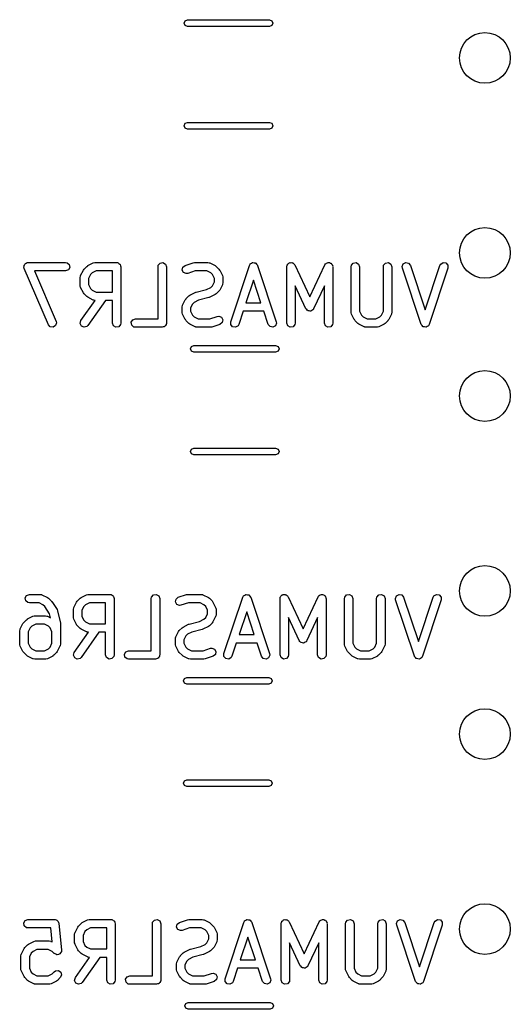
# Model space of a CAD drawing. Extents: x 10 to 584, y -410 to -10.
# Drawn here: x 279.61 to 288.31, y -105.96 to -88.4 of the extents above; entities that cross this region are included whole.
import ezdxf

# ---------------------------------------------------------------- set-up
doc = ezdxf.new("R2010")
doc.units = 0
doc.layers.add('BLACK', color=7, linetype='CONTINUOUS')

msp = doc.modelspace()

# ---------------------------------------------------------------- linework, layer by layer
at = {"layer": 'BLACK', "linetype": 'CONTINUOUS'}
for p, q in [((282.523, -88.46), (282.541, -88.4176)), ((282.541, -88.5024), (282.523, -88.46)), ((282.541, -88.4176), (282.583, -88.4)), ((282.583, -88.4), (284.037, -88.4)), ((284.037, -88.4), (284.079, -88.4176)), ((284.079, -88.4176), (284.097, -88.46)), ((284.097, -88.46), (284.079, -88.5024)), ((282.583, -88.52), (282.541, -88.5024)), ((284.037, -88.52), (282.583, -88.52)), ((284.079, -88.5024), (284.037, -88.52)), ((282.523, -90.28), (282.541, -90.2376)), ((282.541, -90.2376), (282.583, -90.22)), ((282.583, -90.22), (284.037, -90.22)), ((284.037, -90.22), (284.079, -90.2376)), ((284.079, -90.2376), (284.097, -90.28)), ((282.541, -90.3224), (282.523, -90.28)), ((282.583, -90.34), (282.541, -90.3224)), ((284.037, -90.34), (282.583, -90.34)), ((284.079, -90.3224), (284.037, -90.34)), ((284.097, -90.28), (284.079, -90.3224)), ((279.722, -92.7189), (279.736, -92.7094)), ((279.736, -92.7094), (279.745, -92.7104)), ((279.745, -92.7104), (279.753, -92.7074)), ((279.753, -92.7074), (280.42, -92.7074)), ((280.42, -92.7074), (280.446, -92.7119)), ((280.446, -92.7119), (280.485, -92.7449)), ((280.815, -92.7629), (280.91, -92.7153)), ((280.91, -92.7153), (280.935, -92.7079)), ((280.935, -92.7079), (280.94, -92.7089)), ((280.94, -92.7089), (280.944, -92.7074)), ((280.944, -92.7074), (281.325, -92.7074)), ((281.325, -92.7074), (281.335, -92.7091)), ((281.335, -92.7091), (281.338, -92.7085)), ((281.338, -92.7085), (281.341, -92.7102)), ((281.341, -92.7102), (281.35, -92.7119)), ((281.35, -92.7119), (281.365, -92.7244)), ((282.097, -92.7174), (282.147, -92.7085)), ((282.147, -92.7085), (282.192, -92.7342)), ((282.539, -92.7588), (282.682, -92.7112)), ((282.682, -92.7112), (282.704, -92.7079)), ((282.704, -92.7079), (282.706, -92.7074)), ((282.706, -92.7074), (282.944, -92.7074)), ((282.944, -92.7074), (282.969, -92.7119)), ((282.969, -92.7119), (282.973, -92.7148)), ((282.973, -92.7148), (282.977, -92.7153)), ((282.977, -92.7153), (283.073, -92.7629)), ((283.718, -92.7213), (283.738, -92.7089)), ((283.738, -92.7089), (283.74, -92.7092)), ((283.74, -92.7092), (283.742, -92.7082)), ((283.742, -92.7082), (283.766, -92.7129)), ((283.766, -92.7129), (283.789, -92.7164)), ((283.789, -92.7164), (283.79, -92.718)), ((284.382, -92.7174), (284.392, -92.7157)), ((284.392, -92.7157), (284.401, -92.7099)), ((284.401, -92.7099), (284.417, -92.7114)), ((284.417, -92.7114), (284.433, -92.7085)), ((284.433, -92.7085), (284.442, -92.7135)), ((284.442, -92.7135), (284.452, -92.7144)), ((284.452, -92.7144), (284.463, -92.726)), ((285.049, -92.7174), (285.065, -92.7146)), ((285.065, -92.7146), (285.08, -92.7077)), ((285.08, -92.7077), (285.09, -92.7103)), ((285.09, -92.7103), (285.1, -92.7085)), ((285.1, -92.7085), (285.114, -92.7167)), ((285.114, -92.7167), (285.13, -92.721)), ((285.525, -92.7174), (285.576, -92.7085)), ((285.576, -92.7085), (285.62, -92.7342)), ((286.097, -92.7174), (286.147, -92.7085)), ((286.147, -92.7085), (286.192, -92.7342)), ((286.412, -92.7326), (286.457, -92.7082)), ((286.457, -92.7082), (286.507, -92.7185)), ((287.076, -92.7358), (287.119, -92.7089)), ((287.119, -92.7089), (287.17, -92.7164)), ((287.17, -92.7164), (287.204, -92.7548)), ((279.678, -92.7866), (279.681, -92.7781)), ((279.684, -92.8119), (279.678, -92.7866)), ((279.679, -92.7694), (279.688, -92.7542)), ((279.681, -92.7781), (279.679, -92.7694)), ((280.113, -93.8119), (279.684, -92.8119)), ((279.688, -92.7542), (279.693, -92.7375)), ((279.693, -92.7375), (279.701, -92.7326)), ((279.701, -92.7326), (279.705, -92.7249)), ((279.705, -92.7249), (279.722, -92.7189)), ((280.42, -92.8574), (279.867, -92.8574)), ((279.867, -92.8574), (280.251, -93.7528)), ((280.468, -92.8398), (280.42, -92.8574)), ((280.494, -92.7954), (280.468, -92.8398)), ((280.485, -92.7449), (280.494, -92.7954)), ((280.686, -92.9393), (280.734, -92.8441)), ((280.734, -92.8441), (280.747, -92.8261)), ((280.747, -92.8261), (280.748, -92.8246)), ((280.748, -92.8246), (280.796, -92.777)), ((280.796, -92.777), (280.814, -92.7641)), ((280.814, -92.7641), (280.815, -92.7629)), ((280.893, -92.8916), (280.863, -92.922)), ((280.962, -92.8574), (280.893, -92.8916)), ((281.25, -92.8574), (280.962, -92.8574)), ((281.25, -93.2312), (281.25, -92.8574)), ((281.365, -92.7244), (281.382, -92.7342)), ((281.382, -92.7342), (281.385, -92.7405)), ((281.385, -92.7405), (281.39, -92.7449)), ((281.39, -92.7449), (281.393, -92.7641)), ((281.393, -92.7641), (281.4, -92.7824)), ((281.4, -92.7824), (281.4, -93.7824)), ((282.059, -92.7824), (282.064, -92.7567)), ((282.059, -93.7074), (282.059, -92.7824)), ((282.064, -92.7567), (282.097, -92.7174)), ((282.192, -92.7342), (282.209, -92.7824)), ((282.209, -92.7824), (282.209, -93.7824)), ((282.489, -92.841), (282.499, -92.7907)), ((282.513, -92.8861), (282.489, -92.841)), ((282.499, -92.7907), (282.539, -92.7588)), ((282.561, -92.905), (282.513, -92.8861)), ((282.718, -92.8574), (282.587, -92.9012)), ((282.926, -92.8574), (282.718, -92.8574)), ((282.995, -92.8916), (282.926, -92.8574)), ((283.025, -92.922), (282.995, -92.8916)), ((283.073, -92.7629), (283.091, -92.7763)), ((283.091, -92.7763), (283.092, -92.777)), ((283.092, -92.777), (283.14, -92.8246)), ((283.14, -92.8246), (283.153, -92.843)), ((283.153, -92.843), (283.154, -92.8441)), ((283.154, -92.8441), (283.201, -92.9393)), ((283.349, -93.7587), (283.682, -92.7587)), ((283.682, -92.7587), (283.695, -92.7358)), ((283.695, -92.7358), (283.696, -92.7346)), ((283.696, -92.7346), (283.697, -92.7326)), ((283.697, -92.7326), (283.718, -92.7213)), ((283.79, -92.718), (283.793, -92.7185)), ((283.793, -92.7185), (283.807, -92.7371)), ((283.807, -92.7371), (283.823, -92.7548)), ((283.823, -92.7548), (283.823, -92.757)), ((283.823, -92.757), (283.824, -92.7587)), ((283.824, -92.7587), (284.158, -93.7587)), ((284.345, -92.7824), (284.35, -92.7567)), ((284.345, -93.7824), (284.345, -92.7824)), ((284.35, -92.7567), (284.356, -92.7491)), ((284.356, -92.7491), (284.359, -92.7394)), ((284.359, -92.7394), (284.372, -92.73)), ((284.372, -92.73), (284.382, -92.7174)), ((284.463, -92.726), (284.477, -92.7342)), ((284.477, -92.7342), (284.481, -92.7436)), ((284.481, -92.7436), (284.488, -92.7507)), ((284.488, -92.7507), (284.753, -93.3193)), ((284.753, -93.3193), (285.019, -92.7507)), ((285.019, -92.7507), (285.034, -92.7293)), ((285.034, -92.7293), (285.043, -92.7251)), ((285.043, -92.7251), (285.049, -92.7174)), ((285.13, -92.721), (285.135, -92.7292)), ((285.135, -92.7292), (285.144, -92.7342)), ((285.144, -92.7342), (285.15, -92.7496)), ((285.15, -92.7496), (285.159, -92.763)), ((285.159, -92.763), (285.158, -92.773)), ((285.158, -92.773), (285.162, -92.7824)), ((285.162, -92.7824), (285.162, -93.7824)), ((285.488, -92.7824), (285.492, -92.7567)), ((285.488, -93.5919), (285.488, -92.7824)), ((285.492, -92.7567), (285.525, -92.7174)), ((285.62, -92.7342), (285.638, -92.7824)), ((285.638, -92.7824), (285.638, -93.5742)), ((286.059, -92.7824), (286.064, -92.7567)), ((286.059, -93.5742), (286.059, -92.7824)), ((286.064, -92.7567), (286.097, -92.7174)), ((286.192, -92.7342), (286.209, -92.7824)), ((286.209, -92.7824), (286.209, -93.5919)), ((286.393, -92.7803), (286.412, -92.7326)), ((286.396, -92.8061), (286.393, -92.7803)), ((286.73, -93.8061), (286.396, -92.8061)), ((286.507, -92.7185), (286.539, -92.7587)), ((286.539, -92.7587), (286.801, -93.5452)), ((286.801, -93.5452), (287.063, -92.7587)), ((287.205, -92.8061), (286.872, -93.8061)), ((287.063, -92.7587), (287.076, -92.7358)), ((287.204, -92.7548), (287.205, -92.8061)), ((280.678, -92.9729), (280.683, -92.9472)), ((280.678, -93.1157), (280.678, -92.9729)), ((280.683, -92.9472), (280.686, -92.9438)), ((280.686, -92.9438), (280.686, -92.9393)), ((280.863, -92.922), (280.828, -92.9906)), ((280.828, -92.9906), (280.828, -93.098)), ((282.587, -92.9012), (282.561, -92.905)), ((283.059, -92.9906), (283.025, -92.922)), ((283.025, -93.1189), (283.059, -93.0504)), ((283.059, -93.0504), (283.059, -92.9906)), ((283.201, -92.9393), (283.209, -92.9643)), ((283.209, -92.9643), (283.208, -92.9686)), ((283.208, -92.9686), (283.209, -92.9729)), ((283.209, -92.9729), (283.209, -93.0681)), ((283.753, -93.0195), (283.619, -93.4217)), ((283.887, -93.4217), (283.753, -93.0195)), ((280.68, -93.1199), (280.678, -93.1157)), ((280.679, -93.1243), (280.68, -93.1199)), ((280.686, -93.1493), (280.679, -93.1243)), ((280.734, -93.2445), (280.686, -93.1493)), ((280.828, -93.098), (280.863, -93.1665)), ((280.863, -93.1665), (280.893, -93.1969)), ((280.893, -93.1969), (280.962, -93.2312)), ((280.962, -93.2312), (281.25, -93.2312)), ((282.625, -93.2867), (282.72, -93.2391)), ((282.72, -93.2391), (282.732, -93.2354)), ((282.732, -93.2354), (282.735, -93.2334)), ((282.735, -93.2334), (282.918, -93.1878)), ((282.918, -93.1878), (282.995, -93.1493)), ((282.995, -93.1493), (283.025, -93.1189)), ((283.14, -93.2164), (283.092, -93.264)), ((283.154, -93.1969), (283.14, -93.2149)), ((283.14, -93.2149), (283.14, -93.2164)), ((283.201, -93.1016), (283.154, -93.1969)), ((283.202, -93.0972), (283.201, -93.1016)), ((283.205, -93.0937), (283.202, -93.0972)), ((283.209, -93.0681), (283.205, -93.0937)), ((284.685, -93.5284), (284.495, -93.1204)), ((284.495, -93.1204), (284.495, -93.7824)), ((285.012, -93.1204), (284.821, -93.5284)), ((285.012, -93.7824), (285.012, -93.1204)), ((280.692, -93.7394), (280.943, -93.381)), ((280.735, -93.2456), (280.734, -93.2445)), ((280.748, -93.264), (280.735, -93.2456)), ((280.796, -93.3116), (280.748, -93.264)), ((280.797, -93.3123), (280.796, -93.3116)), ((280.815, -93.3257), (280.797, -93.3123)), ((280.91, -93.3733), (280.815, -93.3257)), ((281.126, -93.3812), (280.815, -93.8254)), ((280.915, -93.3738), (280.91, -93.3733)), ((280.918, -93.3767), (280.915, -93.3738)), ((280.943, -93.381), (280.918, -93.3767)), ((281.25, -93.3812), (281.126, -93.3812)), ((281.25, -93.7824), (281.25, -93.3812)), ((282.496, -93.4631), (282.543, -93.3679)), ((282.543, -93.3679), (282.557, -93.3499)), ((282.557, -93.3484), (282.605, -93.3008)), ((282.557, -93.3499), (282.557, -93.3484)), ((282.605, -93.3008), (282.623, -93.2879)), ((282.623, -93.2879), (282.625, -93.2867)), ((282.703, -93.4154), (282.672, -93.4459)), ((282.78, -93.377), (282.703, -93.4154)), ((282.962, -93.3313), (282.78, -93.377)), ((282.965, -93.3293), (282.962, -93.3313)), ((282.977, -93.3257), (282.965, -93.3293)), ((283.073, -93.278), (282.977, -93.3257)), ((283.074, -93.2768), (283.073, -93.278)), ((283.092, -93.264), (283.074, -93.2768)), ((282.488, -93.4967), (282.492, -93.471)), ((282.488, -93.5919), (282.488, -93.4967)), ((282.489, -93.5961), (282.488, -93.5919)), ((282.492, -93.471), (282.495, -93.4676)), ((282.495, -93.4676), (282.496, -93.4631)), ((282.672, -93.4459), (282.638, -93.5144)), ((282.638, -93.5144), (282.638, -93.5742)), ((282.638, -93.5742), (282.672, -93.6427)), ((283.569, -93.5717), (283.491, -93.8061)), ((283.937, -93.5717), (283.569, -93.5717)), ((283.619, -93.4217), (283.887, -93.4217)), ((284.016, -93.8061), (283.937, -93.5717)), ((284.699, -93.5421), (284.685, -93.5284)), ((284.71, -93.5581), (284.699, -93.5421)), ((284.717, -93.5598), (284.71, -93.5581)), ((284.722, -93.5646), (284.717, -93.5598)), ((284.741, -93.5663), (284.722, -93.5646)), ((284.76, -93.5714), (284.741, -93.5663)), ((284.766, -93.5685), (284.76, -93.5714)), ((284.773, -93.5691), (284.766, -93.5685)), ((284.789, -93.5579), (284.773, -93.5691)), ((284.806, -93.5497), (284.789, -93.5579)), ((284.812, -93.5416), (284.806, -93.5497)), ((284.815, -93.5397), (284.812, -93.5416)), ((284.816, -93.5365), (284.815, -93.5397)), ((284.821, -93.5284), (284.816, -93.5365)), ((285.489, -93.5961), (285.488, -93.5919)), ((285.638, -93.5742), (285.672, -93.6427)), ((286.025, -93.6427), (286.059, -93.5742)), ((286.209, -93.5919), (286.205, -93.6176)), ((280.251, -93.7528), (280.257, -93.7782)), ((280.679, -93.7889), (280.692, -93.7394)), ((281.584, -93.7694), (281.61, -93.7249)), ((281.593, -93.8199), (281.584, -93.7694)), ((281.61, -93.7249), (281.658, -93.7074)), ((281.658, -93.7074), (282.059, -93.7074)), ((282.488, -93.6005), (282.489, -93.5961)), ((282.496, -93.6254), (282.488, -93.6005)), ((282.543, -93.7207), (282.496, -93.6254)), ((282.545, -93.7218), (282.543, -93.7207)), ((282.557, -93.7402), (282.545, -93.7218)), ((282.605, -93.7878), (282.557, -93.7402)), ((282.672, -93.6427), (282.703, -93.6731)), ((282.703, -93.6731), (282.771, -93.7074)), ((282.771, -93.7074), (282.979, -93.7074)), ((282.979, -93.7074), (283.111, -93.6636)), ((283.111, -93.6636), (283.136, -93.6598)), ((283.136, -93.6598), (283.184, -93.6786)), ((283.184, -93.6786), (283.208, -93.7238)), ((283.208, -93.7238), (283.198, -93.774)), ((283.35, -93.8099), (283.349, -93.7587)), ((284.158, -93.7587), (284.162, -93.7844)), ((285.488, -93.6005), (285.489, -93.5961)), ((285.496, -93.6254), (285.488, -93.6005)), ((285.543, -93.7207), (285.496, -93.6254)), ((285.545, -93.7218), (285.543, -93.7207)), ((285.557, -93.7402), (285.545, -93.7218)), ((285.605, -93.7878), (285.557, -93.7402)), ((285.672, -93.6427), (285.703, -93.6731)), ((285.703, -93.6731), (285.771, -93.7074)), ((285.771, -93.7074), (285.926, -93.7074)), ((285.926, -93.7074), (285.995, -93.6731)), ((285.995, -93.6731), (286.025, -93.6427)), ((286.14, -93.7402), (286.092, -93.7878)), ((286.154, -93.7207), (286.14, -93.7387)), ((286.14, -93.7387), (286.14, -93.7402)), ((286.201, -93.6254), (286.154, -93.7207)), ((286.202, -93.621), (286.201, -93.6254)), ((286.205, -93.6176), (286.202, -93.621)), ((280.148, -93.8493), (280.113, -93.8119)), ((280.199, -93.8554), (280.148, -93.8493)), ((280.242, -93.8273), (280.199, -93.8554)), ((280.257, -93.7782), (280.242, -93.8273)), ((280.7, -93.8354), (280.679, -93.7889)), ((280.747, -93.8571), (280.7, -93.8354)), ((280.796, -93.8438), (280.747, -93.8571)), ((280.815, -93.8254), (280.796, -93.8438)), ((281.267, -93.8306), (281.25, -93.7824)), ((281.312, -93.8562), (281.267, -93.8306)), ((281.362, -93.8473), (281.312, -93.8562)), ((281.395, -93.808), (281.362, -93.8473)), ((281.4, -93.7824), (281.395, -93.808)), ((281.632, -93.8529), (281.593, -93.8199)), ((281.658, -93.8574), (281.632, -93.8529)), ((282.134, -93.8574), (281.658, -93.8574)), ((282.153, -93.8507), (282.134, -93.8574)), ((282.172, -93.8473), (282.153, -93.8507)), ((282.176, -93.8421), (282.172, -93.8473)), ((282.182, -93.8398), (282.176, -93.8421)), ((282.192, -93.823), (282.182, -93.8398)), ((282.205, -93.808), (282.192, -93.823)), ((282.206, -93.7983), (282.205, -93.808)), ((282.208, -93.7954), (282.206, -93.7983)), ((282.209, -93.7824), (282.208, -93.7921)), ((282.208, -93.7921), (282.208, -93.7954)), ((282.607, -93.7885), (282.605, -93.7878)), ((282.625, -93.8018), (282.607, -93.7885)), ((282.72, -93.8495), (282.625, -93.8018)), ((282.724, -93.85), (282.72, -93.8495)), ((282.728, -93.8529), (282.724, -93.85)), ((282.753, -93.8574), (282.728, -93.8529)), ((282.991, -93.8574), (282.753, -93.8574)), ((282.993, -93.8568), (282.991, -93.8574)), ((283.015, -93.8535), (282.993, -93.8568)), ((283.158, -93.8059), (283.015, -93.8535)), ((283.198, -93.774), (283.158, -93.8059)), ((283.384, -93.8483), (283.35, -93.8099)), ((283.435, -93.8559), (283.384, -93.8483)), ((283.479, -93.829), (283.435, -93.8559)), ((283.491, -93.8061), (283.479, -93.829)), ((284.047, -93.8463), (284.016, -93.8061)), ((284.098, -93.8566), (284.047, -93.8463)), ((284.143, -93.8321), (284.098, -93.8566)), ((284.162, -93.7844), (284.143, -93.8321)), ((284.363, -93.8306), (284.345, -93.7824)), ((284.407, -93.8562), (284.363, -93.8306)), ((284.457, -93.8473), (284.407, -93.8562)), ((284.49, -93.808), (284.457, -93.8473)), ((284.495, -93.7824), (284.49, -93.808)), ((285.029, -93.8306), (285.012, -93.7824)), ((285.074, -93.8562), (285.029, -93.8306)), ((285.124, -93.8473), (285.074, -93.8562)), ((285.157, -93.808), (285.124, -93.8473)), ((285.162, -93.7824), (285.157, -93.808)), ((285.607, -93.7885), (285.605, -93.7878)), ((285.625, -93.8018), (285.607, -93.7885)), ((285.72, -93.8495), (285.625, -93.8018)), ((285.724, -93.85), (285.72, -93.8495)), ((285.728, -93.8529), (285.724, -93.85)), ((285.753, -93.8574), (285.728, -93.8529)), ((285.944, -93.8574), (285.753, -93.8574)), ((285.948, -93.8558), (285.944, -93.8574)), ((285.952, -93.8569), (285.948, -93.8558)), ((285.977, -93.8495), (285.952, -93.8569)), ((286.073, -93.8018), (285.977, -93.8495)), ((286.074, -93.8007), (286.073, -93.8018)), ((286.092, -93.7878), (286.074, -93.8007)), ((286.731, -93.8078), (286.73, -93.8061)), ((286.731, -93.8099), (286.731, -93.8078)), ((286.747, -93.8277), (286.731, -93.8099)), ((286.762, -93.8463), (286.747, -93.8277)), ((286.764, -93.8467), (286.762, -93.8463)), ((286.765, -93.8483), (286.764, -93.8467)), ((286.789, -93.8518), (286.765, -93.8483)), ((286.812, -93.8566), (286.789, -93.8518)), ((286.814, -93.8555), (286.812, -93.8566)), ((286.816, -93.8559), (286.814, -93.8555)), ((286.836, -93.8434), (286.816, -93.8559)), ((286.857, -93.8321), (286.836, -93.8434)), ((286.858, -93.8301), (286.857, -93.8321)), ((286.86, -93.829), (286.858, -93.8301)), ((286.872, -93.8061), (286.86, -93.829)), ((282.633, -94.24), (282.651, -94.1976)), ((282.651, -94.2824), (282.633, -94.24)), ((282.651, -94.1976), (282.693, -94.18)), ((282.693, -94.3), (282.651, -94.2824)), ((282.693, -94.18), (284.147, -94.18)), ((284.147, -94.18), (284.189, -94.1976)), ((284.189, -94.2824), (284.147, -94.3)), ((284.189, -94.1976), (284.207, -94.24)), ((284.207, -94.24), (284.189, -94.2824)), ((284.147, -94.3), (282.693, -94.3)), ((282.633, -96.06), (282.651, -96.0176)), ((282.651, -96.0176), (282.693, -96)), ((282.693, -96), (284.147, -96)), ((284.147, -96), (284.189, -96.0176)), ((284.189, -96.0176), (284.207, -96.06)), ((282.651, -96.1024), (282.633, -96.06)), ((282.693, -96.12), (282.651, -96.1024)), ((284.147, -96.12), (282.693, -96.12)), ((284.189, -96.1024), (284.147, -96.12)), ((284.207, -96.06), (284.189, -96.1024)), ((279.702, -98.6594), (279.728, -98.6149)), ((279.711, -98.7099), (279.702, -98.6594)), ((279.728, -98.6149), (279.776, -98.5974)), ((279.776, -98.5974), (279.967, -98.5974)), ((279.967, -98.5974), (279.992, -98.6019)), ((279.992, -98.6019), (279.996, -98.6048)), ((279.996, -98.6048), (280, -98.6053)), ((280, -98.6053), (280.095, -98.6529)), ((280.095, -98.6529), (280.113, -98.6663)), ((280.113, -98.6663), (280.115, -98.667)), ((280.115, -98.667), (280.163, -98.7146)), ((280.628, -98.7146), (280.676, -98.667)), ((280.676, -98.667), (280.694, -98.6541)), ((280.694, -98.6541), (280.695, -98.6529)), ((280.695, -98.6529), (280.79, -98.6053)), ((280.79, -98.6053), (280.815, -98.5979)), ((280.815, -98.5979), (280.82, -98.5989)), ((280.82, -98.5989), (280.824, -98.5974)), ((280.824, -98.5974), (281.205, -98.5974)), ((281.205, -98.5974), (281.215, -98.5991)), ((281.215, -98.5991), (281.218, -98.5985)), ((281.218, -98.5985), (281.221, -98.6002)), ((281.221, -98.6002), (281.23, -98.6019)), ((281.23, -98.6019), (281.245, -98.6144)), ((281.245, -98.6144), (281.262, -98.6242)), ((281.262, -98.6242), (281.265, -98.6305)), ((281.265, -98.6305), (281.27, -98.6349)), ((281.27, -98.6349), (281.273, -98.6541)), ((281.273, -98.6541), (281.28, -98.6724)), ((281.28, -98.6724), (281.28, -99.6724)), ((281.939, -98.6724), (281.944, -98.6467)), ((281.939, -99.5974), (281.939, -98.6724)), ((281.944, -98.6467), (281.977, -98.6074)), ((281.977, -98.6074), (282.027, -98.5985)), ((282.027, -98.5985), (282.072, -98.6242)), ((282.072, -98.6242), (282.089, -98.6724)), ((282.089, -98.6724), (282.089, -99.6724)), ((282.369, -98.731), (282.379, -98.6807)), ((282.379, -98.6807), (282.419, -98.6488)), ((282.419, -98.6488), (282.562, -98.6012)), ((282.562, -98.6012), (282.584, -98.5979)), ((282.584, -98.5979), (282.586, -98.5974)), ((282.586, -98.5974), (282.824, -98.5974)), ((282.824, -98.5974), (282.849, -98.6019)), ((282.849, -98.6019), (282.853, -98.6048)), ((282.853, -98.6048), (282.857, -98.6053)), ((282.857, -98.6053), (282.953, -98.6529)), ((282.953, -98.6529), (282.971, -98.6663)), ((282.971, -98.6663), (282.972, -98.667)), ((282.972, -98.667), (283.02, -98.7146)), ((283.229, -99.6487), (283.562, -98.6487)), ((283.562, -98.6487), (283.575, -98.6258)), ((283.575, -98.6258), (283.576, -98.6246)), ((283.576, -98.6246), (283.577, -98.6226)), ((283.577, -98.6226), (283.598, -98.6113)), ((283.598, -98.6113), (283.618, -98.5989)), ((283.618, -98.5989), (283.62, -98.5992)), ((283.62, -98.5992), (283.622, -98.5982)), ((283.622, -98.5982), (283.646, -98.6029)), ((283.646, -98.6029), (283.669, -98.6064)), ((283.669, -98.6064), (283.67, -98.608)), ((283.67, -98.608), (283.673, -98.6085)), ((283.673, -98.6085), (283.687, -98.6271)), ((283.687, -98.6271), (283.703, -98.6448)), ((283.703, -98.6448), (283.703, -98.647)), ((283.703, -98.647), (283.704, -98.6487)), ((283.704, -98.6487), (284.038, -99.6487)), ((284.225, -98.6724), (284.23, -98.6467)), ((284.225, -99.6724), (284.225, -98.6724)), ((284.23, -98.6467), (284.236, -98.6391)), ((284.236, -98.6391), (284.239, -98.6294)), ((284.239, -98.6294), (284.252, -98.62)), ((284.252, -98.62), (284.262, -98.6074)), ((284.262, -98.6074), (284.272, -98.6057)), ((284.272, -98.6057), (284.281, -98.5999)), ((284.281, -98.5999), (284.297, -98.6014)), ((284.297, -98.6014), (284.313, -98.5985)), ((284.313, -98.5985), (284.322, -98.6035)), ((284.322, -98.6035), (284.332, -98.6044)), ((284.332, -98.6044), (284.343, -98.616)), ((284.343, -98.616), (284.357, -98.6242)), ((284.357, -98.6242), (284.361, -98.6336)), ((284.361, -98.6336), (284.368, -98.6407)), ((284.368, -98.6407), (284.633, -99.2093)), ((284.633, -99.2093), (284.899, -98.6407)), ((284.899, -98.6407), (284.914, -98.6193)), ((284.914, -98.6193), (284.923, -98.6151)), ((284.923, -98.6151), (284.929, -98.6074)), ((284.929, -98.6074), (284.945, -98.6046)), ((284.945, -98.6046), (284.96, -98.5977)), ((284.96, -98.5977), (284.97, -98.6003)), ((284.97, -98.6003), (284.98, -98.5985)), ((284.98, -98.5985), (284.994, -98.6067)), ((284.994, -98.6067), (285.01, -98.611)), ((285.01, -98.611), (285.015, -98.6192)), ((285.015, -98.6192), (285.024, -98.6242)), ((285.024, -98.6242), (285.03, -98.6396)), ((285.03, -98.6396), (285.039, -98.653)), ((285.039, -98.653), (285.038, -98.663)), ((285.038, -98.663), (285.042, -98.6724)), ((285.042, -98.6724), (285.042, -99.6724)), ((285.368, -98.6724), (285.372, -98.6467)), ((285.368, -99.4819), (285.368, -98.6724)), ((285.372, -98.6467), (285.405, -98.6074)), ((285.405, -98.6074), (285.456, -98.5985)), ((285.456, -98.5985), (285.5, -98.6242)), ((285.5, -98.6242), (285.518, -98.6724)), ((285.518, -98.6724), (285.518, -99.4642)), ((285.939, -98.6724), (285.944, -98.6467)), ((285.939, -99.4642), (285.939, -98.6724)), ((285.944, -98.6467), (285.977, -98.6074)), ((285.977, -98.6074), (286.027, -98.5985)), ((286.027, -98.5985), (286.072, -98.6242)), ((286.072, -98.6242), (286.089, -98.6724)), ((286.089, -98.6724), (286.089, -99.4819)), ((286.273, -98.6703), (286.292, -98.6226)), ((286.276, -98.6961), (286.273, -98.6703)), ((286.292, -98.6226), (286.337, -98.5982)), ((286.337, -98.5982), (286.387, -98.6085)), ((286.387, -98.6085), (286.419, -98.6487)), ((286.419, -98.6487), (286.681, -99.4352)), ((286.681, -99.4352), (286.943, -98.6487)), ((286.943, -98.6487), (286.956, -98.6258)), ((286.956, -98.6258), (286.999, -98.5989)), ((286.999, -98.5989), (287.05, -98.6064)), ((287.05, -98.6064), (287.084, -98.6448)), ((287.084, -98.6448), (287.085, -98.6961)), ((279.751, -98.7429), (279.711, -98.7099)), ((279.776, -98.7474), (279.751, -98.7429)), ((279.949, -98.7474), (279.776, -98.7474)), ((280.017, -98.7816), (279.949, -98.7474)), ((280.051, -98.8154), (280.017, -98.7816)), ((280.135, -98.9413), (280.051, -98.8154)), ((280.163, -98.7146), (280.169, -98.7239)), ((280.169, -98.7239), (280.172, -98.726)), ((280.172, -98.726), (280.267, -98.8689)), ((280.558, -98.8629), (280.563, -98.8372)), ((280.563, -98.8372), (280.566, -98.8338)), ((280.566, -98.8293), (280.614, -98.7341)), ((280.566, -98.8338), (280.566, -98.8293)), ((280.614, -98.7341), (280.627, -98.7161)), ((280.627, -98.7161), (280.628, -98.7146)), ((280.743, -98.812), (280.708, -98.8806)), ((280.773, -98.7816), (280.743, -98.812)), ((280.842, -98.7474), (280.773, -98.7816)), ((281.13, -98.7474), (280.842, -98.7474)), ((281.13, -99.1212), (281.13, -98.7474)), ((282.393, -98.7761), (282.369, -98.731)), ((282.441, -98.795), (282.393, -98.7761)), ((282.467, -98.7912), (282.441, -98.795)), ((282.598, -98.7474), (282.467, -98.7912)), ((282.806, -98.7474), (282.598, -98.7474)), ((282.875, -98.7816), (282.806, -98.7474)), ((282.905, -98.812), (282.875, -98.7816)), ((282.939, -98.8806), (282.905, -98.812)), ((283.02, -98.7146), (283.033, -98.733)), ((283.033, -98.733), (283.034, -98.7341)), ((283.034, -98.7341), (283.081, -98.8293)), ((283.081, -98.8293), (283.089, -98.8543)), ((283.089, -98.8543), (283.088, -98.8586)), ((283.088, -98.8586), (283.089, -98.8629)), ((286.61, -99.6961), (286.276, -98.6961)), ((287.085, -98.6961), (286.752, -99.6961)), ((279.723, -99.0479), (279.742, -99.0351)), ((279.742, -99.0351), (279.743, -99.0339)), ((279.743, -99.0339), (279.838, -98.9863)), ((279.838, -98.9863), (279.863, -98.9788)), ((279.863, -98.9788), (279.867, -98.9799)), ((279.867, -98.9799), (279.871, -98.9783)), ((279.871, -98.9783), (280.062, -98.9783)), ((280.062, -98.9783), (280.088, -98.9829)), ((280.088, -98.9829), (280.091, -98.9857)), ((280.091, -98.9857), (280.095, -98.9863)), ((280.095, -98.9863), (280.154, -99.0154)), ((280.154, -99.0154), (280.135, -98.9413)), ((280.267, -98.8689), (280.277, -98.8919)), ((280.277, -98.8919), (280.278, -98.8923)), ((280.278, -98.8923), (280.325, -99.0828)), ((280.558, -99.0057), (280.558, -98.8629)), ((280.56, -99.0099), (280.558, -99.0057)), ((280.559, -99.0143), (280.56, -99.0099)), ((280.566, -99.0393), (280.559, -99.0143)), ((280.708, -98.8806), (280.708, -98.988)), ((280.708, -98.988), (280.743, -99.0565)), ((282.875, -99.0393), (282.905, -99.0089)), ((282.905, -99.0089), (282.939, -98.9404)), ((282.939, -98.9404), (282.939, -98.8806)), ((283.081, -98.9916), (283.034, -99.0869)), ((283.082, -98.9872), (283.081, -98.9916)), ((283.085, -98.9837), (283.082, -98.9872)), ((283.089, -98.9581), (283.085, -98.9837)), ((283.089, -98.8629), (283.089, -98.9581)), ((283.633, -98.9095), (283.499, -99.3117)), ((283.767, -99.3117), (283.633, -98.9095)), ((284.565, -99.4184), (284.375, -99.0104)), ((284.375, -99.0104), (284.375, -99.6724)), ((284.892, -99.0104), (284.701, -99.4184)), ((284.892, -99.6724), (284.892, -99.0104)), ((279.613, -99.2147), (279.614, -99.2103)), ((279.614, -99.2103), (279.661, -99.115)), ((279.661, -99.115), (279.675, -99.097)), ((279.675, -99.097), (279.676, -99.0955)), ((279.676, -99.0955), (279.723, -99.0479)), ((279.79, -99.193), (279.756, -99.2615)), ((279.821, -99.1626), (279.79, -99.193)), ((279.889, -99.1283), (279.821, -99.1626)), ((280.044, -99.1283), (279.889, -99.1283)), ((280.113, -99.1626), (280.044, -99.1283)), ((280.143, -99.193), (280.113, -99.1626)), ((280.177, -99.2615), (280.143, -99.193)), ((280.325, -99.0828), (280.326, -99.0977)), ((280.326, -99.0977), (280.327, -99.101)), ((280.327, -99.101), (280.327, -99.4819)), ((280.614, -99.1345), (280.566, -99.0393)), ((280.615, -99.1356), (280.614, -99.1345)), ((280.628, -99.154), (280.615, -99.1356)), ((280.676, -99.2016), (280.628, -99.154)), ((280.677, -99.2023), (280.676, -99.2016)), ((280.695, -99.2157), (280.677, -99.2023)), ((280.743, -99.0565), (280.773, -99.0869)), ((280.773, -99.0869), (280.842, -99.1212)), ((280.842, -99.1212), (281.13, -99.1212)), ((282.437, -99.2384), (282.485, -99.1908)), ((282.485, -99.1908), (282.503, -99.1779)), ((282.503, -99.1779), (282.505, -99.1767)), ((282.505, -99.1767), (282.6, -99.1291)), ((282.6, -99.1291), (282.612, -99.1254)), ((282.612, -99.1254), (282.615, -99.1234)), ((282.615, -99.1234), (282.798, -99.0778)), ((282.798, -99.0778), (282.875, -99.0393)), ((282.953, -99.168), (282.857, -99.2157)), ((282.954, -99.1668), (282.953, -99.168)), ((282.972, -99.154), (282.954, -99.1668)), ((283.02, -99.1064), (282.972, -99.154)), ((283.034, -99.0869), (283.02, -99.1049)), ((283.02, -99.1049), (283.02, -99.1064)), ((279.606, -99.2438), (279.61, -99.2182)), ((279.606, -99.4819), (279.606, -99.2438)), ((279.61, -99.2182), (279.613, -99.2147)), ((279.756, -99.2615), (279.756, -99.4642)), ((280.177, -99.4642), (280.177, -99.2615)), ((280.572, -99.6294), (280.823, -99.271)), ((280.79, -99.2633), (280.695, -99.2157)), ((281.006, -99.2712), (280.695, -99.7154)), ((280.795, -99.2638), (280.79, -99.2633)), ((280.798, -99.2667), (280.795, -99.2638)), ((280.823, -99.271), (280.798, -99.2667)), ((281.13, -99.2712), (281.006, -99.2712)), ((281.13, -99.6724), (281.13, -99.2712)), ((282.368, -99.3867), (282.372, -99.361)), ((282.368, -99.4819), (282.368, -99.3867)), ((282.372, -99.361), (282.375, -99.3576)), ((282.375, -99.3576), (282.376, -99.3531)), ((282.376, -99.3531), (282.423, -99.2579)), ((282.423, -99.2579), (282.437, -99.2399)), ((282.437, -99.2399), (282.437, -99.2384)), ((282.552, -99.3359), (282.518, -99.4044)), ((282.583, -99.3054), (282.552, -99.3359)), ((282.66, -99.267), (282.583, -99.3054)), ((282.842, -99.2213), (282.66, -99.267)), ((282.845, -99.2193), (282.842, -99.2213)), ((282.857, -99.2157), (282.845, -99.2193)), ((283.499, -99.3117), (283.767, -99.3117)), ((279.607, -99.4861), (279.606, -99.4819)), ((279.606, -99.4905), (279.607, -99.4861)), ((279.614, -99.5154), (279.606, -99.4905)), ((279.661, -99.6107), (279.614, -99.5154)), ((279.756, -99.4642), (279.79, -99.5327)), ((279.79, -99.5327), (279.821, -99.5631)), ((279.821, -99.5631), (279.889, -99.5974)), ((280.044, -99.5974), (280.113, -99.5631)), ((280.113, -99.5631), (280.143, -99.5327)), ((280.143, -99.5327), (280.177, -99.4642)), ((280.319, -99.5154), (280.272, -99.6107)), ((280.32, -99.511), (280.319, -99.5154)), ((280.323, -99.5076), (280.32, -99.511)), ((280.327, -99.4819), (280.323, -99.5076)), ((282.369, -99.4861), (282.368, -99.4819)), ((282.368, -99.4905), (282.369, -99.4861)), ((282.376, -99.5154), (282.368, -99.4905)), ((282.423, -99.6107), (282.376, -99.5154)), ((282.518, -99.4044), (282.518, -99.4642)), ((282.518, -99.4642), (282.552, -99.5327)), ((282.552, -99.5327), (282.583, -99.5631)), ((282.583, -99.5631), (282.651, -99.5974)), ((282.859, -99.5974), (282.991, -99.5536)), ((282.991, -99.5536), (283.016, -99.5498)), ((283.016, -99.5498), (283.064, -99.5686)), ((283.449, -99.4617), (283.371, -99.6961)), ((283.817, -99.4617), (283.449, -99.4617)), ((283.896, -99.6961), (283.817, -99.4617)), ((284.579, -99.4321), (284.565, -99.4184)), ((284.59, -99.4481), (284.579, -99.4321)), ((284.597, -99.4498), (284.59, -99.4481)), ((284.602, -99.4546), (284.597, -99.4498)), ((284.621, -99.4563), (284.602, -99.4546)), ((284.64, -99.4614), (284.621, -99.4563)), ((284.646, -99.4585), (284.64, -99.4614)), ((284.653, -99.4591), (284.646, -99.4585)), ((284.669, -99.4479), (284.653, -99.4591)), ((284.686, -99.4397), (284.669, -99.4479)), ((284.692, -99.4316), (284.686, -99.4397)), ((284.695, -99.4297), (284.692, -99.4316)), ((284.696, -99.4265), (284.695, -99.4297)), ((284.701, -99.4184), (284.696, -99.4265)), ((285.369, -99.4861), (285.368, -99.4819)), ((285.368, -99.4905), (285.369, -99.4861)), ((285.376, -99.5154), (285.368, -99.4905)), ((285.423, -99.6107), (285.376, -99.5154)), ((285.518, -99.4642), (285.552, -99.5327)), ((285.552, -99.5327), (285.583, -99.5631)), ((285.583, -99.5631), (285.651, -99.5974)), ((285.806, -99.5974), (285.875, -99.5631)), ((285.875, -99.5631), (285.905, -99.5327)), ((285.905, -99.5327), (285.939, -99.4642)), ((286.081, -99.5154), (286.034, -99.6107)), ((286.082, -99.511), (286.081, -99.5154)), ((286.085, -99.5076), (286.082, -99.511)), ((286.089, -99.4819), (286.085, -99.5076)), ((279.663, -99.6118), (279.661, -99.6107)), ((279.676, -99.6302), (279.663, -99.6118)), ((279.723, -99.6778), (279.676, -99.6302)), ((279.725, -99.6785), (279.723, -99.6778)), ((279.743, -99.6918), (279.725, -99.6785)), ((279.838, -99.7395), (279.743, -99.6918)), ((279.842, -99.74), (279.838, -99.7395)), ((279.846, -99.7429), (279.842, -99.74)), ((279.889, -99.5974), (280.044, -99.5974)), ((280.095, -99.7395), (280.07, -99.7469)), ((280.191, -99.6918), (280.095, -99.7395)), ((280.192, -99.6907), (280.191, -99.6918)), ((280.21, -99.6778), (280.192, -99.6907)), ((280.258, -99.6302), (280.21, -99.6778)), ((280.272, -99.6107), (280.258, -99.6287)), ((280.258, -99.6287), (280.258, -99.6302)), ((280.559, -99.6789), (280.572, -99.6294)), ((280.58, -99.7254), (280.559, -99.6789)), ((280.627, -99.7471), (280.58, -99.7254)), ((280.676, -99.7338), (280.627, -99.7471)), ((280.695, -99.7154), (280.676, -99.7338)), ((281.147, -99.7206), (281.13, -99.6724)), ((281.192, -99.7462), (281.147, -99.7206)), ((281.242, -99.7373), (281.192, -99.7462)), ((281.275, -99.698), (281.242, -99.7373)), ((281.28, -99.6724), (281.275, -99.698)), ((281.464, -99.6594), (281.49, -99.6149)), ((281.473, -99.7099), (281.464, -99.6594)), ((281.512, -99.7429), (281.473, -99.7099)), ((281.49, -99.6149), (281.538, -99.5974)), ((281.538, -99.5974), (281.939, -99.5974)), ((282.033, -99.7407), (282.014, -99.7474)), ((282.052, -99.7373), (282.033, -99.7407)), ((282.056, -99.7321), (282.052, -99.7373)), ((282.062, -99.7298), (282.056, -99.7321)), ((282.072, -99.713), (282.062, -99.7298)), ((282.085, -99.698), (282.072, -99.713)), ((282.086, -99.6883), (282.085, -99.698)), ((282.088, -99.6854), (282.086, -99.6883)), ((282.089, -99.6724), (282.088, -99.6821)), ((282.088, -99.6821), (282.088, -99.6854)), ((282.425, -99.6118), (282.423, -99.6107)), ((282.437, -99.6302), (282.425, -99.6118)), ((282.485, -99.6778), (282.437, -99.6302)), ((282.487, -99.6785), (282.485, -99.6778)), ((282.505, -99.6918), (282.487, -99.6785)), ((282.6, -99.7395), (282.505, -99.6918)), ((282.604, -99.74), (282.6, -99.7395)), ((282.608, -99.7429), (282.604, -99.74)), ((282.651, -99.5974), (282.859, -99.5974)), ((283.038, -99.6959), (282.895, -99.7435)), ((283.078, -99.664), (283.038, -99.6959)), ((283.064, -99.5686), (283.088, -99.6138)), ((283.088, -99.6138), (283.078, -99.664)), ((283.23, -99.6999), (283.229, -99.6487)), ((283.264, -99.7383), (283.23, -99.6999)), ((283.315, -99.7459), (283.264, -99.7383)), ((283.359, -99.719), (283.315, -99.7459)), ((283.371, -99.6961), (283.359, -99.719)), ((283.927, -99.7363), (283.896, -99.6961)), ((283.978, -99.7466), (283.927, -99.7363)), ((284.023, -99.7221), (283.978, -99.7466)), ((284.042, -99.6744), (284.023, -99.7221)), ((284.038, -99.6487), (284.042, -99.6744)), ((284.243, -99.7206), (284.225, -99.6724)), ((284.287, -99.7462), (284.243, -99.7206)), ((284.337, -99.7373), (284.287, -99.7462)), ((284.37, -99.698), (284.337, -99.7373)), ((284.375, -99.6724), (284.37, -99.698)), ((284.909, -99.7206), (284.892, -99.6724)), ((284.954, -99.7462), (284.909, -99.7206)), ((285.004, -99.7373), (284.954, -99.7462)), ((285.037, -99.698), (285.004, -99.7373)), ((285.042, -99.6724), (285.037, -99.698)), ((285.425, -99.6118), (285.423, -99.6107)), ((285.437, -99.6302), (285.425, -99.6118)), ((285.485, -99.6778), (285.437, -99.6302)), ((285.487, -99.6785), (285.485, -99.6778)), ((285.505, -99.6918), (285.487, -99.6785)), ((285.6, -99.7395), (285.505, -99.6918)), ((285.604, -99.74), (285.6, -99.7395)), ((285.608, -99.7429), (285.604, -99.74)), ((285.651, -99.5974), (285.806, -99.5974)), ((285.857, -99.7395), (285.832, -99.7469)), ((285.953, -99.6918), (285.857, -99.7395)), ((285.954, -99.6907), (285.953, -99.6918)), ((285.972, -99.6778), (285.954, -99.6907)), ((286.02, -99.6302), (285.972, -99.6778)), ((286.034, -99.6107), (286.02, -99.6287)), ((286.02, -99.6287), (286.02, -99.6302)), ((286.611, -99.6978), (286.61, -99.6961)), ((286.611, -99.6999), (286.611, -99.6978)), ((286.627, -99.7177), (286.611, -99.6999)), ((286.642, -99.7363), (286.627, -99.7177)), ((286.644, -99.7367), (286.642, -99.7363)), ((286.645, -99.7383), (286.644, -99.7367)), ((286.669, -99.7418), (286.645, -99.7383)), ((286.716, -99.7334), (286.696, -99.7459)), ((286.737, -99.7221), (286.716, -99.7334)), ((286.738, -99.7201), (286.737, -99.7221)), ((286.74, -99.719), (286.738, -99.7201)), ((286.752, -99.6961), (286.74, -99.719)), ((279.871, -99.7474), (279.846, -99.7429)), ((280.062, -99.7474), (279.871, -99.7474)), ((280.066, -99.7458), (280.062, -99.7474)), ((280.07, -99.7469), (280.066, -99.7458)), ((281.538, -99.7474), (281.512, -99.7429)), ((282.014, -99.7474), (281.538, -99.7474)), ((282.633, -99.7474), (282.608, -99.7429)), ((282.871, -99.7474), (282.633, -99.7474)), ((282.873, -99.7468), (282.871, -99.7474)), ((282.895, -99.7435), (282.873, -99.7468)), ((285.633, -99.7474), (285.608, -99.7429)), ((285.824, -99.7474), (285.633, -99.7474)), ((285.828, -99.7458), (285.824, -99.7474)), ((285.832, -99.7469), (285.828, -99.7458)), ((286.692, -99.7466), (286.669, -99.7418)), ((286.694, -99.7455), (286.692, -99.7466)), ((286.696, -99.7459), (286.694, -99.7455)), ((282.513, -100.13), (282.531, -100.088)), ((282.531, -100.088), (282.573, -100.07)), ((282.573, -100.07), (284.027, -100.07)), ((284.027, -100.07), (284.069, -100.088)), ((284.069, -100.088), (284.087, -100.13)), ((282.531, -100.172), (282.513, -100.13)), ((282.573, -100.19), (282.531, -100.172)), ((284.027, -100.19), (282.573, -100.19)), ((284.069, -100.172), (284.027, -100.19)), ((284.087, -100.13), (284.069, -100.172)), ((282.513, -101.95), (282.531, -101.908)), ((282.531, -101.992), (282.513, -101.95)), ((282.531, -101.908), (282.573, -101.89)), ((282.573, -102.01), (282.531, -101.992)), ((282.573, -101.89), (284.027, -101.89)), ((284.027, -102.01), (282.573, -102.01)), ((284.027, -101.89), (284.069, -101.908)), ((284.069, -101.992), (284.027, -102.01)), ((284.069, -101.908), (284.087, -101.95)), ((284.087, -101.95), (284.069, -101.992)), ((279.675, -104.429), (279.7, -104.385)), ((279.684, -104.48), (279.675, -104.429)), ((279.723, -104.513), (279.684, -104.48)), ((279.7, -104.385), (279.749, -104.367)), ((279.749, -104.367), (280.225, -104.367)), ((280.225, -104.367), (280.229, -104.368)), ((280.229, -104.368), (280.23, -104.368)), ((280.23, -104.368), (280.233, -104.369)), ((280.233, -104.369), (280.25, -104.372)), ((280.25, -104.372), (280.263, -104.382)), ((280.263, -104.382), (280.277, -104.389)), ((280.277, -104.389), (280.282, -104.398)), ((280.282, -104.398), (280.29, -104.405)), ((280.29, -104.405), (280.292, -104.421)), ((280.292, -104.421), (280.299, -104.435)), ((280.299, -104.435), (280.347, -104.911)), ((280.648, -104.485), (280.696, -104.437)), ((280.696, -104.437), (280.714, -104.424)), ((280.714, -104.424), (280.715, -104.423)), ((280.715, -104.423), (280.81, -104.375)), ((280.81, -104.375), (280.835, -104.368)), ((280.835, -104.368), (280.84, -104.369)), ((280.84, -104.369), (280.844, -104.367)), ((280.844, -104.367), (281.225, -104.367)), ((281.225, -104.367), (281.235, -104.369)), ((281.235, -104.369), (281.238, -104.369)), ((281.238, -104.369), (281.241, -104.37)), ((281.241, -104.37), (281.25, -104.372)), ((281.25, -104.372), (281.265, -104.384)), ((281.265, -104.384), (281.282, -104.394)), ((281.282, -104.394), (281.285, -104.401)), ((281.285, -104.401), (281.29, -104.405)), ((281.29, -104.405), (281.293, -104.424)), ((281.293, -104.424), (281.3, -104.442)), ((281.3, -104.442), (281.3, -105.442)), ((281.959, -104.442), (281.964, -104.417)), ((281.959, -105.367), (281.959, -104.442)), ((281.964, -104.417), (281.997, -104.377)), ((281.997, -104.377), (282.047, -104.369)), ((282.047, -104.369), (282.092, -104.394)), ((282.092, -104.394), (282.109, -104.442)), ((282.109, -104.442), (282.109, -105.442)), ((282.389, -104.501), (282.399, -104.451)), ((282.399, -104.451), (282.439, -104.419)), ((282.439, -104.419), (282.582, -104.371)), ((282.582, -104.371), (282.604, -104.368)), ((282.604, -104.368), (282.606, -104.367)), ((282.606, -104.367), (282.844, -104.367)), ((282.844, -104.367), (282.869, -104.372)), ((282.869, -104.372), (282.873, -104.375)), ((282.873, -104.375), (282.877, -104.375)), ((282.877, -104.375), (282.973, -104.423)), ((282.973, -104.423), (282.991, -104.436)), ((282.991, -104.436), (282.992, -104.437)), ((282.992, -104.437), (283.04, -104.485)), ((283.249, -105.419), (283.582, -104.419)), ((283.582, -104.419), (283.595, -104.396)), ((283.595, -104.396), (283.596, -104.395)), ((283.596, -104.395), (283.597, -104.393)), ((283.597, -104.393), (283.618, -104.381)), ((283.618, -104.381), (283.638, -104.369)), ((283.638, -104.369), (283.64, -104.369)), ((283.64, -104.369), (283.642, -104.368)), ((283.642, -104.368), (283.666, -104.373)), ((283.666, -104.373), (283.689, -104.376)), ((283.689, -104.376), (283.69, -104.378)), ((283.69, -104.378), (283.693, -104.378)), ((283.693, -104.378), (283.707, -104.397)), ((283.707, -104.397), (283.723, -104.415)), ((283.723, -104.415), (283.723, -104.417)), ((283.723, -104.417), (283.724, -104.419)), ((283.724, -104.419), (284.058, -105.419)), ((284.245, -104.442), (284.25, -104.417)), ((284.245, -105.442), (284.245, -104.442)), ((284.25, -104.417), (284.256, -104.409)), ((284.256, -104.409), (284.259, -104.399)), ((284.259, -104.399), (284.272, -104.39)), ((284.272, -104.39), (284.282, -104.377)), ((284.282, -104.377), (284.292, -104.376)), ((284.292, -104.376), (284.301, -104.37)), ((284.301, -104.37), (284.317, -104.371)), ((284.317, -104.371), (284.333, -104.369)), ((284.333, -104.369), (284.342, -104.374)), ((284.342, -104.374), (284.352, -104.374)), ((284.352, -104.374), (284.363, -104.386)), ((284.363, -104.386), (284.377, -104.394)), ((284.377, -104.394), (284.381, -104.404)), ((284.381, -104.404), (284.388, -104.411)), ((284.388, -104.411), (284.653, -104.979)), ((284.653, -104.979), (284.919, -104.411)), ((284.919, -104.411), (284.934, -104.389)), ((284.934, -104.389), (284.943, -104.385)), ((284.943, -104.385), (284.949, -104.377)), ((284.949, -104.377), (284.965, -104.375)), ((284.965, -104.375), (284.98, -104.368)), ((284.98, -104.368), (284.99, -104.37)), ((284.99, -104.37), (285, -104.369)), ((285, -104.369), (285.014, -104.377)), ((285.014, -104.377), (285.03, -104.381)), ((285.03, -104.381), (285.035, -104.389)), ((285.035, -104.389), (285.044, -104.394)), ((285.044, -104.394), (285.05, -104.41)), ((285.05, -104.41), (285.059, -104.423)), ((285.059, -104.423), (285.058, -104.433)), ((285.058, -104.433), (285.062, -104.442)), ((285.062, -104.442), (285.062, -105.442)), ((285.388, -104.442), (285.392, -104.417)), ((285.388, -105.252), (285.388, -104.442)), ((285.392, -104.417), (285.425, -104.377)), ((285.425, -104.377), (285.476, -104.369)), ((285.476, -104.369), (285.52, -104.394)), ((285.52, -104.394), (285.538, -104.442)), ((285.538, -104.442), (285.538, -105.234)), ((285.959, -104.442), (285.964, -104.417)), ((285.959, -105.234), (285.959, -104.442)), ((285.964, -104.417), (285.997, -104.377)), ((285.997, -104.377), (286.047, -104.369)), ((286.047, -104.369), (286.092, -104.394)), ((286.092, -104.394), (286.109, -104.442)), ((286.109, -104.442), (286.109, -105.252)), ((286.293, -104.44), (286.312, -104.393)), ((286.296, -104.466), (286.293, -104.44)), ((286.63, -105.466), (286.296, -104.466)), ((286.312, -104.393), (286.357, -104.368)), ((286.357, -104.368), (286.407, -104.378)), ((286.407, -104.378), (286.439, -104.419)), ((286.439, -104.419), (286.701, -105.205)), ((286.701, -105.205), (286.963, -104.419)), ((287.105, -104.466), (286.772, -105.466)), ((286.963, -104.419), (286.976, -104.396)), ((286.976, -104.396), (287.019, -104.369)), ((287.019, -104.369), (287.07, -104.376)), ((287.07, -104.376), (287.104, -104.415)), ((287.104, -104.415), (287.105, -104.466)), ((279.749, -104.517), (279.723, -104.513)), ((280.157, -104.517), (279.749, -104.517)), ((280.182, -104.766), (280.157, -104.517)), ((280.578, -104.633), (280.583, -104.607)), ((280.578, -104.776), (280.578, -104.633)), ((280.583, -104.607), (280.586, -104.604)), ((280.586, -104.599), (280.634, -104.504)), ((280.586, -104.604), (280.586, -104.599)), ((280.634, -104.504), (280.647, -104.486)), ((280.647, -104.486), (280.648, -104.485)), ((280.763, -104.582), (280.728, -104.651)), ((280.728, -104.651), (280.728, -104.758)), ((280.793, -104.552), (280.763, -104.582)), ((280.862, -104.517), (280.793, -104.552)), ((281.15, -104.517), (280.862, -104.517)), ((281.15, -104.891), (281.15, -104.517)), ((282.413, -104.546), (282.389, -104.501)), ((282.461, -104.565), (282.413, -104.546)), ((282.487, -104.561), (282.461, -104.565)), ((282.618, -104.517), (282.487, -104.561)), ((282.826, -104.517), (282.618, -104.517)), ((282.895, -104.552), (282.826, -104.517)), ((282.925, -104.582), (282.895, -104.552)), ((282.959, -104.651), (282.925, -104.582)), ((282.959, -104.71), (282.959, -104.651)), ((283.04, -104.485), (283.053, -104.503)), ((283.053, -104.503), (283.054, -104.504)), ((283.054, -104.504), (283.101, -104.599)), ((283.101, -104.599), (283.109, -104.624)), ((283.109, -104.624), (283.108, -104.629)), ((283.108, -104.629), (283.109, -104.633)), ((283.109, -104.633), (283.109, -104.728)), ((279.696, -104.866), (279.743, -104.818)), ((279.743, -104.818), (279.762, -104.805)), ((279.762, -104.805), (279.763, -104.804)), ((279.763, -104.804), (279.858, -104.756)), ((279.858, -104.756), (279.883, -104.749)), ((279.883, -104.749), (279.887, -104.75)), ((279.887, -104.75), (279.891, -104.748)), ((279.891, -104.748), (280.13, -104.748)), ((280.13, -104.748), (280.155, -104.753)), ((280.155, -104.753), (280.159, -104.756)), ((280.159, -104.756), (280.163, -104.756)), ((280.163, -104.756), (280.182, -104.766)), ((280.58, -104.78), (280.578, -104.776)), ((280.579, -104.784), (280.58, -104.78)), ((280.586, -104.809), (280.579, -104.784)), ((280.634, -104.904), (280.586, -104.809)), ((280.728, -104.758), (280.763, -104.827)), ((280.763, -104.827), (280.793, -104.857)), ((282.818, -104.848), (282.895, -104.809)), ((282.895, -104.809), (282.925, -104.779)), ((282.925, -104.779), (282.959, -104.71)), ((283.101, -104.762), (283.054, -104.857)), ((283.102, -104.757), (283.101, -104.762)), ((283.105, -104.754), (283.102, -104.757)), ((283.109, -104.728), (283.105, -104.754)), ((283.653, -104.68), (283.519, -105.082)), ((283.787, -105.082), (283.653, -104.68)), ((284.585, -105.188), (284.395, -104.78)), ((284.395, -104.78), (284.395, -105.442)), ((284.912, -104.78), (284.721, -105.188)), ((284.912, -105.442), (284.912, -104.78)), ((279.626, -105.014), (279.63, -104.988)), ((279.63, -104.988), (279.633, -104.985)), ((279.633, -104.985), (279.634, -104.98)), ((279.634, -104.98), (279.681, -104.885)), ((279.681, -104.885), (279.695, -104.867)), ((279.695, -104.867), (279.696, -104.866)), ((279.81, -104.963), (279.776, -105.032)), ((279.841, -104.933), (279.81, -104.963)), ((279.909, -104.898), (279.841, -104.933)), ((280.112, -104.898), (279.909, -104.898)), ((280.18, -104.933), (280.112, -104.898)), ((280.219, -104.972), (280.18, -104.933)), ((280.22, -104.972), (280.219, -104.972)), ((280.243, -104.983), (280.22, -104.972)), ((280.22, -104.972), (280.22, -104.972)), ((280.266, -104.993), (280.243, -104.983)), ((280.267, -104.993), (280.266, -104.993)), ((280.266, -104.993), (280.266, -104.993)), ((280.291, -104.987), (280.267, -104.993)), ((280.315, -104.98), (280.291, -104.987)), ((280.316, -104.98), (280.315, -104.98)), ((280.33, -104.959), (280.316, -104.979)), ((280.316, -104.979), (280.316, -104.98)), ((280.345, -104.938), (280.33, -104.959)), ((280.347, -104.911), (280.345, -104.937)), ((280.345, -104.937), (280.345, -104.937)), ((280.345, -104.937), (280.345, -104.938)), ((280.635, -104.906), (280.634, -104.904)), ((280.648, -104.924), (280.635, -104.906)), ((280.696, -104.972), (280.648, -104.924)), ((280.697, -104.972), (280.696, -104.972)), ((280.715, -104.986), (280.697, -104.972)), ((280.81, -105.033), (280.715, -104.986)), ((280.793, -104.857), (280.862, -104.891)), ((280.862, -104.891), (281.15, -104.891)), ((282.457, -105.008), (282.505, -104.961)), ((282.457, -105.01), (282.457, -105.008)), ((282.505, -104.961), (282.523, -104.948)), ((282.523, -104.948), (282.525, -104.947)), ((282.525, -104.947), (282.62, -104.899)), ((282.62, -104.899), (282.632, -104.895)), ((282.632, -104.895), (282.635, -104.893)), ((282.635, -104.893), (282.818, -104.848)), ((282.862, -104.991), (282.68, -105.037)), ((282.865, -104.989), (282.862, -104.991)), ((282.877, -104.986), (282.865, -104.989)), ((282.973, -104.938), (282.877, -104.986)), ((282.974, -104.937), (282.973, -104.938)), ((282.992, -104.924), (282.974, -104.937)), ((283.04, -104.876), (282.992, -104.924)), ((283.054, -104.857), (283.04, -104.875)), ((283.04, -104.875), (283.04, -104.876)), ((279.626, -105.252), (279.626, -105.014)), ((279.776, -105.032), (279.776, -105.234)), ((280.592, -105.399), (280.843, -105.041)), ((281.026, -105.041), (280.715, -105.485)), ((280.815, -105.034), (280.81, -105.033)), ((280.818, -105.037), (280.815, -105.034)), ((280.843, -105.041), (280.818, -105.037)), ((281.15, -105.041), (281.026, -105.041)), ((281.15, -105.442), (281.15, -105.041)), ((282.388, -105.157), (282.392, -105.131)), ((282.388, -105.252), (282.388, -105.157)), ((282.392, -105.131), (282.395, -105.128)), ((282.395, -105.128), (282.396, -105.123)), ((282.396, -105.123), (282.443, -105.028)), ((282.443, -105.028), (282.457, -105.01)), ((282.572, -105.106), (282.538, -105.174)), ((282.538, -105.174), (282.538, -105.234)), ((282.603, -105.075), (282.572, -105.106)), ((282.68, -105.037), (282.603, -105.075)), ((283.519, -105.082), (283.787, -105.082)), ((279.627, -105.256), (279.626, -105.252)), ((279.626, -105.26), (279.627, -105.256)), ((279.634, -105.285), (279.626, -105.26)), ((279.681, -105.381), (279.634, -105.285)), ((279.776, -105.234), (279.81, -105.303)), ((279.81, -105.303), (279.841, -105.333)), ((279.841, -105.333), (279.909, -105.367)), ((280.112, -105.367), (280.18, -105.333)), ((280.18, -105.333), (280.219, -105.294)), ((280.219, -105.294), (280.241, -105.279)), ((280.241, -105.279), (280.292, -105.275)), ((280.292, -105.275), (280.334, -105.304)), ((280.347, -105.354), (280.325, -105.4)), ((280.334, -105.304), (280.347, -105.354)), ((282.389, -105.256), (282.388, -105.252)), ((282.388, -105.26), (282.389, -105.256)), ((282.396, -105.285), (282.388, -105.26)), ((282.443, -105.381), (282.396, -105.285)), ((282.538, -105.234), (282.572, -105.303)), ((282.572, -105.303), (282.603, -105.333)), ((282.603, -105.333), (282.671, -105.367)), ((282.879, -105.367), (283.011, -105.324)), ((283.011, -105.324), (283.036, -105.32)), ((283.036, -105.32), (283.084, -105.339)), ((283.084, -105.339), (283.108, -105.384)), ((283.469, -105.232), (283.391, -105.466)), ((283.837, -105.232), (283.469, -105.232)), ((283.916, -105.466), (283.837, -105.232)), ((284.599, -105.202), (284.585, -105.188)), ((284.61, -105.218), (284.599, -105.202)), ((284.617, -105.22), (284.61, -105.218)), ((284.622, -105.225), (284.617, -105.22)), ((284.641, -105.226), (284.622, -105.225)), ((284.66, -105.231), (284.641, -105.226)), ((284.666, -105.229), (284.66, -105.231)), ((284.673, -105.229), (284.666, -105.229)), ((284.689, -105.218), (284.673, -105.229)), ((284.706, -105.21), (284.689, -105.218)), ((284.712, -105.202), (284.706, -105.21)), ((284.715, -105.2), (284.712, -105.202)), ((284.716, -105.196), (284.715, -105.2)), ((284.721, -105.188), (284.716, -105.196)), ((285.389, -105.256), (285.388, -105.252)), ((285.388, -105.26), (285.389, -105.256)), ((285.396, -105.285), (285.388, -105.26)), ((285.443, -105.381), (285.396, -105.285)), ((285.538, -105.234), (285.572, -105.303)), ((285.572, -105.303), (285.603, -105.333)), ((285.603, -105.333), (285.671, -105.367)), ((285.826, -105.367), (285.895, -105.333)), ((285.895, -105.333), (285.925, -105.303)), ((285.925, -105.303), (285.959, -105.234)), ((286.101, -105.285), (286.054, -105.381)), ((286.102, -105.281), (286.101, -105.285)), ((286.105, -105.278), (286.102, -105.281)), ((286.109, -105.252), (286.105, -105.278)), ((279.683, -105.382), (279.681, -105.381)), ((279.696, -105.4), (279.683, -105.382)), ((279.743, -105.448), (279.696, -105.4)), ((279.745, -105.448), (279.743, -105.448)), ((279.763, -105.462), (279.745, -105.448)), ((279.858, -105.509), (279.763, -105.462)), ((279.862, -105.51), (279.858, -105.509)), ((279.866, -105.513), (279.862, -105.51)), ((279.891, -105.517), (279.866, -105.513)), ((280.13, -105.517), (279.891, -105.517)), ((279.909, -105.367), (280.112, -105.367)), ((280.134, -105.516), (280.13, -105.517)), ((280.138, -105.517), (280.134, -105.516)), ((280.163, -105.509), (280.138, -105.517)), ((280.258, -105.462), (280.163, -105.509)), ((280.259, -105.461), (280.258, -105.462)), ((280.278, -105.448), (280.259, -105.461)), ((280.325, -105.4), (280.278, -105.448)), ((280.579, -105.449), (280.592, -105.399)), ((280.6, -105.495), (280.579, -105.449)), ((280.647, -105.517), (280.6, -105.495)), ((280.696, -105.504), (280.647, -105.517)), ((280.715, -105.485), (280.696, -105.504)), ((281.167, -105.491), (281.15, -105.442)), ((281.212, -105.516), (281.167, -105.491)), ((281.262, -105.507), (281.212, -105.516)), ((281.295, -105.468), (281.262, -105.507)), ((281.3, -105.442), (281.295, -105.468)), ((281.484, -105.429), (281.51, -105.385)), ((281.493, -105.48), (281.484, -105.429)), ((281.532, -105.513), (281.493, -105.48)), ((281.51, -105.385), (281.558, -105.367)), ((281.558, -105.517), (281.532, -105.513)), ((281.558, -105.367), (281.959, -105.367)), ((282.034, -105.517), (281.558, -105.517)), ((282.053, -105.511), (282.034, -105.517)), ((282.072, -105.507), (282.053, -105.511)), ((282.076, -105.502), (282.072, -105.507)), ((282.082, -105.5), (282.076, -105.502)), ((282.092, -105.483), (282.082, -105.5)), ((282.105, -105.468), (282.092, -105.483)), ((282.106, -105.458), (282.105, -105.468)), ((282.108, -105.455), (282.106, -105.458)), ((282.109, -105.442), (282.108, -105.452)), ((282.108, -105.452), (282.108, -105.455)), ((282.445, -105.382), (282.443, -105.381)), ((282.457, -105.4), (282.445, -105.382)), ((282.505, -105.448), (282.457, -105.4)), ((282.507, -105.448), (282.505, -105.448)), ((282.525, -105.462), (282.507, -105.448)), ((282.62, -105.509), (282.525, -105.462)), ((282.624, -105.51), (282.62, -105.509)), ((282.628, -105.513), (282.624, -105.51)), ((282.653, -105.517), (282.628, -105.513)), ((282.891, -105.517), (282.653, -105.517)), ((282.671, -105.367), (282.879, -105.367)), ((282.893, -105.517), (282.891, -105.517)), ((282.915, -105.514), (282.893, -105.517)), ((283.058, -105.466), (282.915, -105.514)), ((283.098, -105.434), (283.058, -105.466)), ((283.108, -105.384), (283.098, -105.434)), ((283.25, -105.47), (283.249, -105.419)), ((283.284, -105.508), (283.25, -105.47)), ((283.335, -105.516), (283.284, -105.508)), ((283.379, -105.489), (283.335, -105.516)), ((283.391, -105.466), (283.379, -105.489)), ((283.947, -105.506), (283.916, -105.466)), ((283.998, -105.517), (283.947, -105.506)), ((284.043, -105.492), (283.998, -105.517)), ((284.062, -105.444), (284.043, -105.492)), ((284.058, -105.419), (284.062, -105.444)), ((284.263, -105.491), (284.245, -105.442)), ((284.307, -105.516), (284.263, -105.491)), ((284.357, -105.507), (284.307, -105.516)), ((284.39, -105.468), (284.357, -105.507)), ((284.395, -105.442), (284.39, -105.468)), ((284.929, -105.491), (284.912, -105.442)), ((284.974, -105.516), (284.929, -105.491)), ((285.024, -105.507), (284.974, -105.516)), ((285.057, -105.468), (285.024, -105.507)), ((285.062, -105.442), (285.057, -105.468)), ((285.445, -105.382), (285.443, -105.381)), ((285.457, -105.4), (285.445, -105.382)), ((285.505, -105.448), (285.457, -105.4)), ((285.507, -105.448), (285.505, -105.448)), ((285.525, -105.462), (285.507, -105.448)), ((285.62, -105.509), (285.525, -105.462)), ((285.624, -105.51), (285.62, -105.509)), ((285.628, -105.513), (285.624, -105.51)), ((285.653, -105.517), (285.628, -105.513)), ((285.844, -105.517), (285.653, -105.517)), ((285.671, -105.367), (285.826, -105.367)), ((285.848, -105.516), (285.844, -105.517)), ((285.852, -105.517), (285.848, -105.516)), ((285.877, -105.509), (285.852, -105.517)), ((285.973, -105.462), (285.877, -105.509)), ((285.974, -105.461), (285.973, -105.462)), ((285.992, -105.448), (285.974, -105.461)), ((286.04, -105.4), (285.992, -105.448)), ((286.054, -105.381), (286.04, -105.399)), ((286.04, -105.399), (286.04, -105.4)), ((286.631, -105.468), (286.63, -105.466)), ((286.631, -105.47), (286.631, -105.468)), ((286.647, -105.488), (286.631, -105.47)), ((286.662, -105.506), (286.647, -105.488)), ((286.664, -105.507), (286.662, -105.506)), ((286.665, -105.508), (286.664, -105.507)), ((286.689, -105.512), (286.665, -105.508)), ((286.712, -105.517), (286.689, -105.512)), ((286.714, -105.516), (286.712, -105.517)), ((286.716, -105.516), (286.714, -105.516)), ((286.736, -105.503), (286.716, -105.516)), ((286.757, -105.492), (286.736, -105.503)), ((286.758, -105.49), (286.757, -105.492)), ((286.76, -105.489), (286.758, -105.49)), ((286.772, -105.466), (286.76, -105.489)), ((282.533, -105.9), (282.551, -105.858)), ((282.551, -105.858), (282.593, -105.84)), ((282.593, -105.84), (284.047, -105.84)), ((284.047, -105.84), (284.089, -105.858)), ((284.089, -105.858), (284.107, -105.9)), ((282.551, -105.942), (282.533, -105.9)), ((282.593, -105.96), (282.551, -105.942)), ((284.047, -105.96), (282.593, -105.96)), ((284.089, -105.942), (284.047, -105.96)), ((284.107, -105.9), (284.089, -105.942))]:
    msp.add_line(p, q, dxfattribs=at)
at = {"layer": 'BLACK'}
for centre in [(287.86, -89.0768), (287.86, -92.5368), (287.86, -95.0768), (287.86, -98.5368), (287.86, -101.077), (287.86, -104.537)]:
    msp.add_circle(centre, 0.45, dxfattribs=at)

doc.saveas('drawing.dxf')
